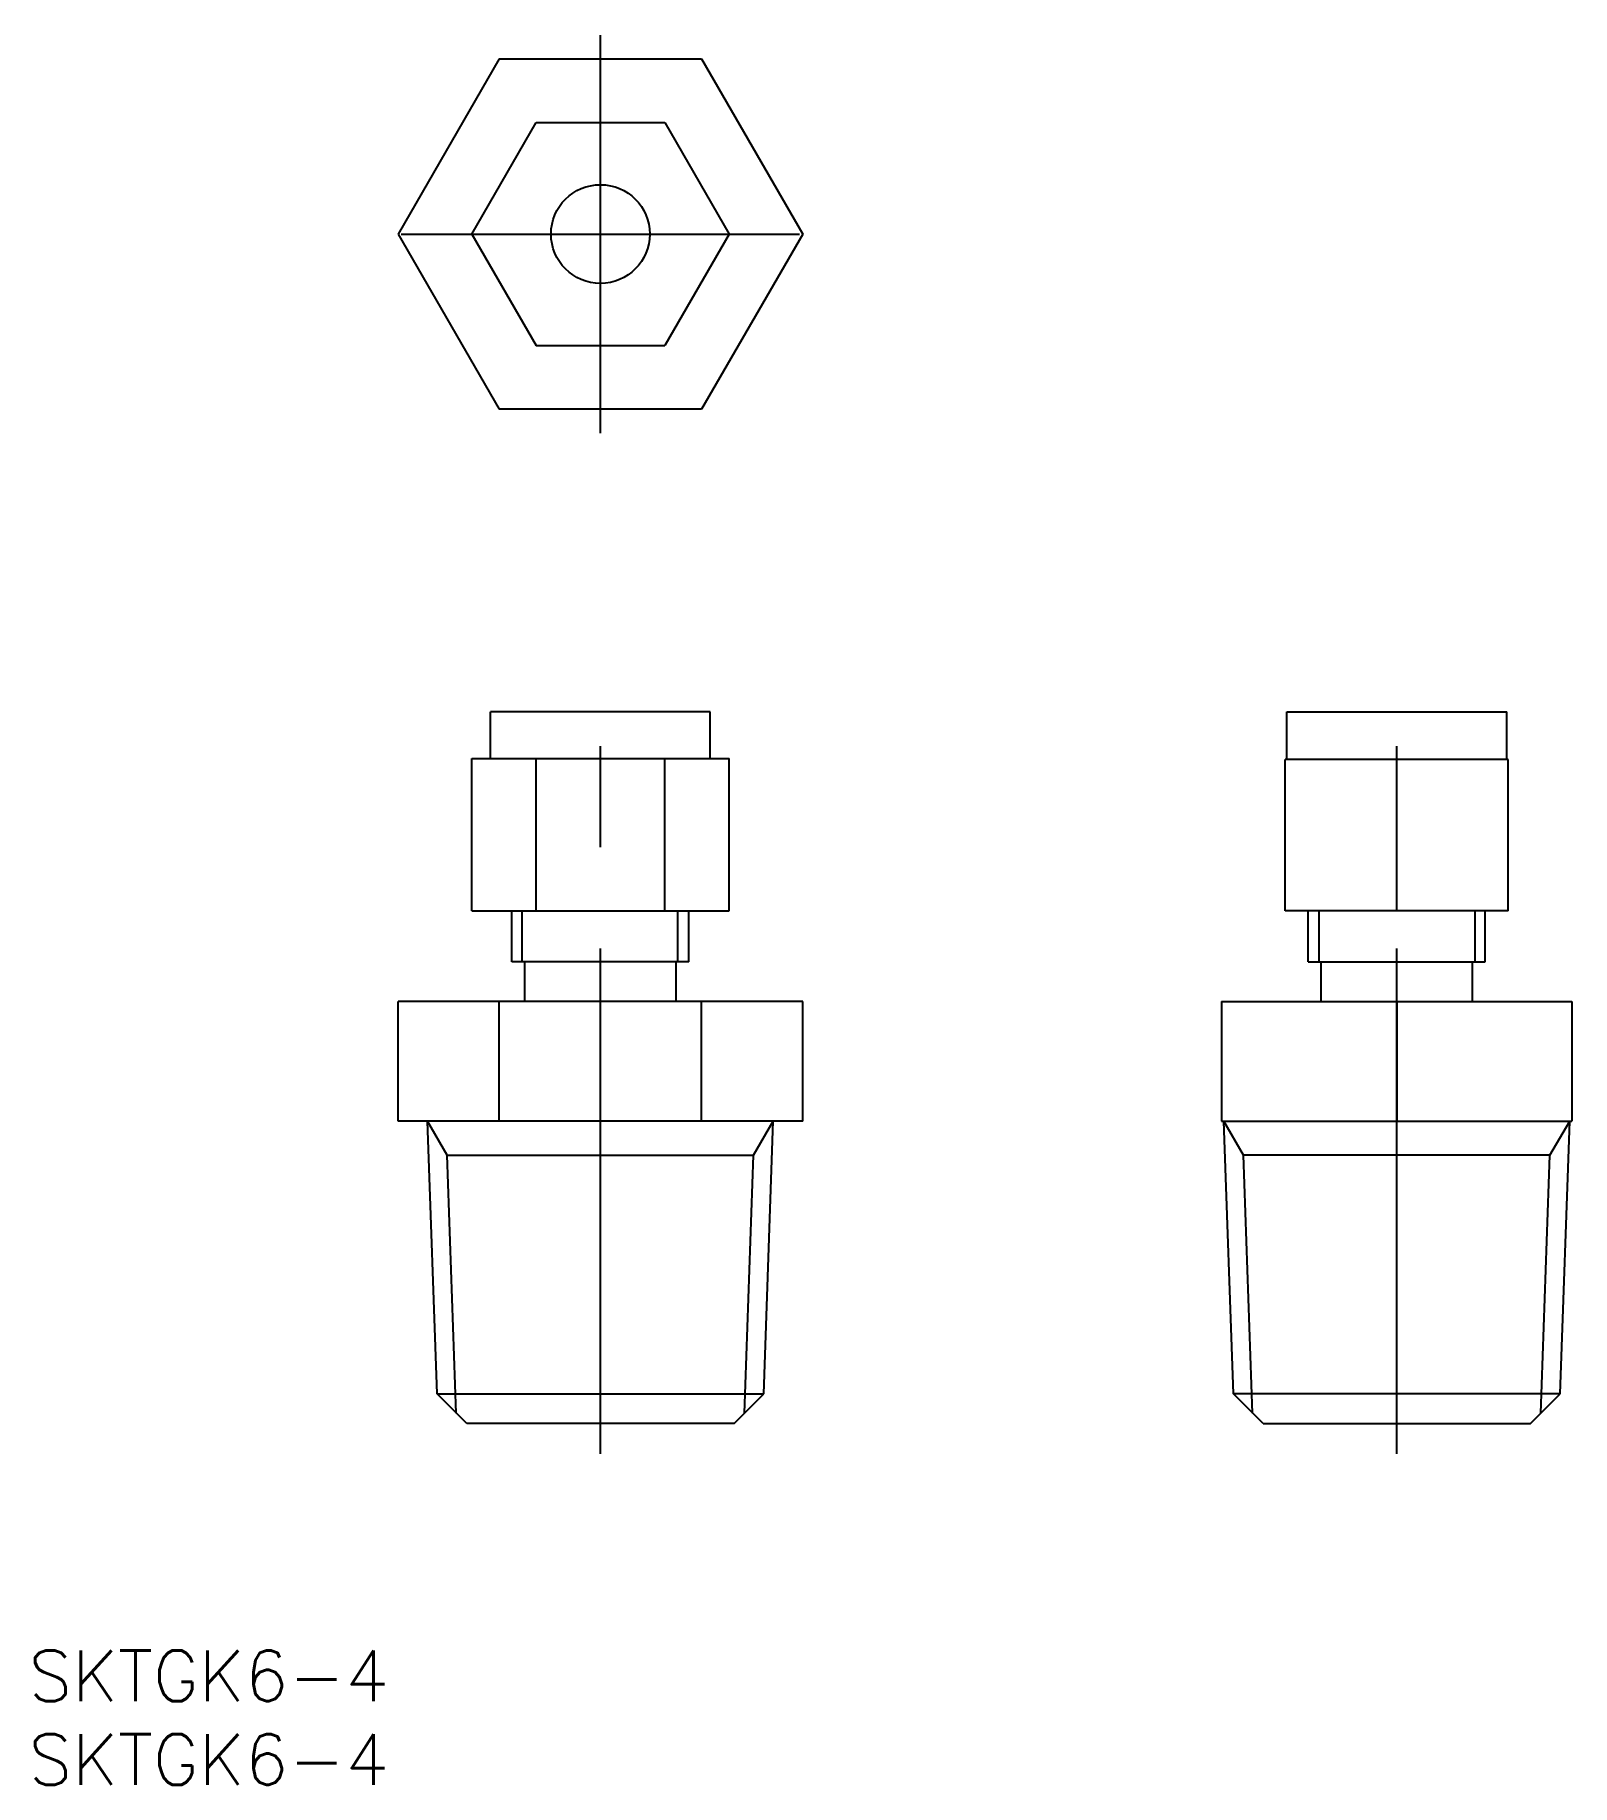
# Model space of a CAD drawing. Extents: x -35 to 61, y -31 to 79.
import ezdxf

# ---------------------------------------------------------------- set-up
doc = ezdxf.new("R2010")
doc.units = 0
doc.linetypes.add('CENTER', pattern=[50.8, 31.75, -6.35, 6.35, -6.35])
doc.layers.get('0').update_dxf_attribs({"linetype": 'CONTINUOUS'})
doc.layers.add('CENTER', color=1, linetype='CENTER')
doc.styles.get("Standard").update_dxf_attribs({"font": 'txt.shx', "bigfont": '@extfont2.shx'})

msp = doc.modelspace()

# ---------------------------------------------------------------- linework, layer by layer
at = {"color": 7, "linetype": 'CONTINUOUS'}
for p, q in [((-6.350853, 77.546487), (-12.701705, 66.546488)), ((-6.350853, 77.546487), (6.350853, 77.546487)), ((6.350853, 77.546487), (12.701705, 66.546488)), ((-8.082904, 66.546488), (-4.041452, 73.546488)), ((-4.041452, 73.546488), (4.041452, 73.546488)), ((4.041452, 73.546488), (8.082904, 66.546488)), ((-12.701705, 66.546488), (-6.350853, 55.546488)), ((-8.082904, 66.546488), (-4.041452, 59.546488)), ((8.082904, 66.546488), (4.041452, 59.546488)), ((12.701705, 66.546488), (6.350853, 55.546488)), ((-4.041452, 59.546488), (4.041452, 59.546488)), ((6.350853, 55.546488), (-6.350853, 55.546488)), ((6.9, 36.546488), (-6.9, 36.546488)), ((-6.9, 33.604224), (-6.9, 36.546488)), ((6.9, 33.604224), (6.9, 36.546488)), ((43.099999, 36.546488), (56.900001, 36.546488)), ((43.099999, 33.546489), (43.099999, 36.546488)), ((56.900001, 33.546489), (56.900001, 36.546488)), ((-8.082903, 24.046487), (-8.082903, 33.604224)), ((-8.082903, 33.604224), (8.082904, 33.604224)), ((-4.041451, 24.046487), (-4.041451, 33.604224)), ((4.041451, 24.046487), (4.041451, 33.604224)), ((8.082904, 24.046487), (8.082904, 33.604224)), ((43, 24.046489), (43, 33.546489)), ((57, 33.546489), (43, 33.546489)), ((50, 24.046489), (50, 33.546489)), ((57, 24.046489), (57, 33.546489)), ((-8.082903, 24.046487), (8.082904, 24.046487)), ((-5.556, 20.840001), (-5.556, 24.046487)), ((5.556, 20.840001), (5.556, 24.046487)), ((57, 24.046489), (43, 24.046489)), ((44.444, 20.840001), (44.444, 24.046487)), ((55.556, 20.840001), (55.556, 24.046487)), ((5.556, 20.840001), (-5.556, 20.840001)), ((-4.75, 18.340001), (-4.75, 20.840001)), ((4.75, 18.340001), (4.75, 20.840001)), ((44.444, 20.840001), (55.556, 20.840001)), ((45.25, 18.340001), (45.25, 20.840001)), ((54.75, 18.340001), (54.75, 20.840001)), ((12.701706, 18.34), (-12.701706, 18.34)), ((-12.701706, 10.84), (-12.701706, 18.34)), ((-6.350853, 10.84), (-6.350853, 18.34)), ((6.350853, 10.84), (6.350853, 18.34)), ((12.701706, 10.84), (12.701706, 18.34)), ((39, 18.34), (60.999999, 18.34)), ((39, 18.34), (39, 10.84)), ((50, 18.34), (50, 10.84)), ((60.999999, 18.34), (60.999999, 10.84)), ((12.701706, 10.84), (-12.701706, 10.84)), ((-10.257679, -6.294868), (-10.856042, 10.84)), ((-9.619233, 8.697786), (-10.856041, 10.84)), ((9.619233, 8.697786), (10.856041, 10.84)), ((10.257679, -6.294867), (10.856041, 10.84)), ((39.000001, 10.84), (60.999999, 10.84)), ((39.742321, -6.294867), (39.143959, 10.84)), ((40.380767, 8.697786), (39.143959, 10.84)), ((59.619233, 8.697786), (60.856041, 10.84)), ((60.257679, -6.294868), (60.856042, 10.84)), ((-8.392547, -8.16), (-10.257679, -6.294868)), ((8.392547, -8.159999), (10.257678, -6.294868)), ((41.607453, -8.159999), (39.742322, -6.294868)), ((58.392547, -8.16), (60.257679, -6.294868)), ((8.392546, -8.16), (-8.392547, -8.16)), ((41.607454, -8.16), (58.392547, -8.16))]:
    msp.add_line(p, q, dxfattribs=at)
at = {"color": 3, "linetype": 'CONTINUOUS'}
for p, q in [((-4.92, 20.840001), (-4.92, 24.046487)), ((4.868999, 20.840001), (4.868999, 24.046487)), ((45.131001, 20.840001), (45.131001, 24.046487)), ((54.92, 20.840001), (54.92, 24.046487)), ((-9.619233, 8.697786), (9.619234, 8.697786)), ((-9.053632, -7.498913), (-9.619233, 8.697786)), ((9.053632, -7.498914), (9.619234, 8.697786)), ((40.946368, -7.498914), (40.380766, 8.697786)), ((59.619233, 8.697786), (40.380766, 8.697786)), ((59.053632, -7.498913), (59.619233, 8.697786)), ((-10.257679, -6.294869), (10.257678, -6.294869)), ((60.257679, -6.294869), (39.742322, -6.294869))]:
    msp.add_line(p, q, dxfattribs=at)
at = {"color": 7, "linetype": 'CONTINUOUS'}
msp.add_circle((0, 66.546488), 3.1, dxfattribs=at)
at = {"layer": 'CENTER', "color": 1, "linetype": 'CENTER'}
for p, q in [((0, 54.046488), (0, 79.046487)), ((-12.499999, 66.546488), (12.499999, 66.546488)), ((0, -10.068182), (0, 37.421434)), ((50, -10.068182), (50, 37.421434))]:
    msp.add_line(p, q, dxfattribs=at)

# ---------------------------------------------------------------- texts
at = {"color": 7, "linetype": 'CONTINUOUS'}
for p in [(-35.909601, -25.602561), (-35.909601, -30.859957)]:
    msp.add_text('SKTGK6-4', height=3.2, dxfattribs=at).set_placement(p)

doc.saveas('drawing.dxf')
